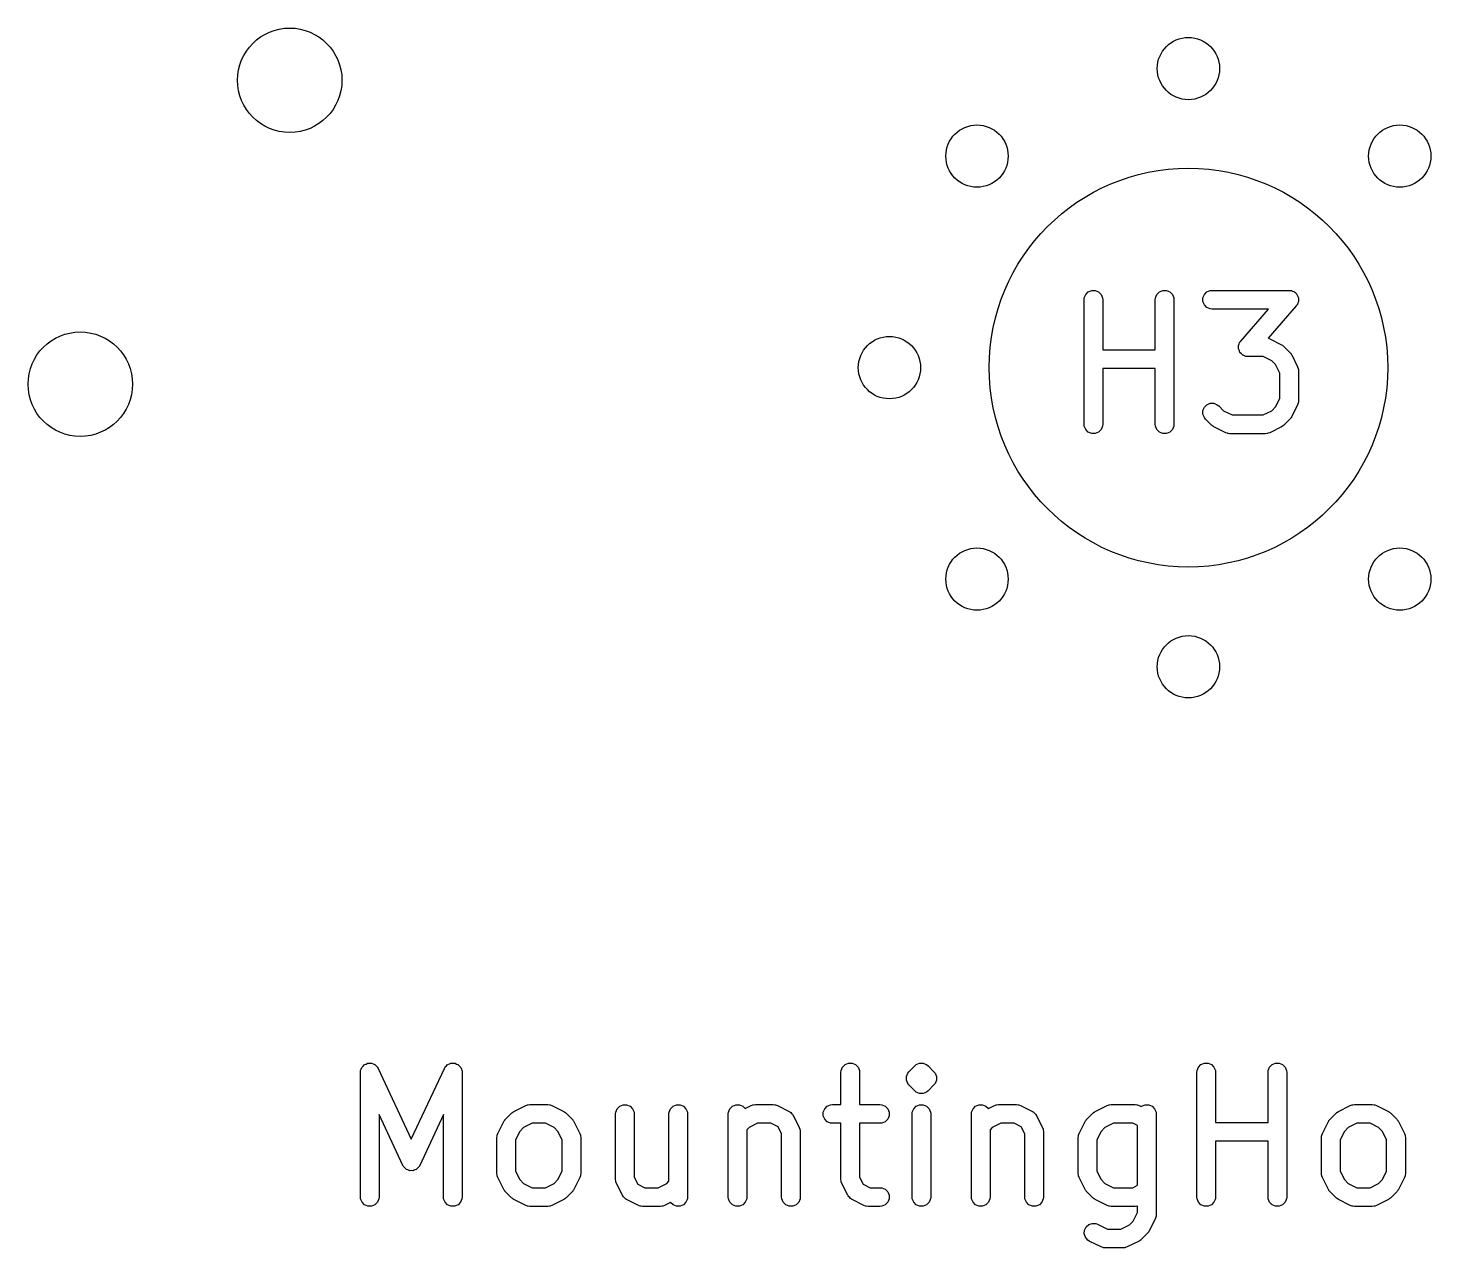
# Model space of a CAD drawing. Extents: x 2.68 to 10.38, y -4.66 to -2.29.
# Drawn here: x 8.964 to 9.4074, y -4.6482 to -4.2628 of the extents above; entities that cross this region are included whole.
import ezdxf

# ---------------------------------------------------------------- set-up
doc = ezdxf.new("R2010")
doc.units = 0
doc.header["$MEASUREMENT"] = 0
doc.layers.add('BLACK', color=7, linetype='CONTINUOUS')

msp = doc.modelspace()

# ---------------------------------------------------------------- linework, layer by layer
at = {"layer": 'BLACK', "linetype": 'CONTINUOUS'}
for p, q in [((9.29776, -4.34861), (9.29782, -4.34804)), ((9.29776, -4.38798), (9.29776, -4.34861)), ((9.29782, -4.34804), (9.29826, -4.34697)), ((9.29826, -4.34697), (9.29907, -4.34616)), ((9.29907, -4.34616), (9.30014, -4.34572)), ((9.30014, -4.34572), (9.30129, -4.34572)), ((9.30129, -4.34572), (9.30235, -4.34616)), ((9.30235, -4.34616), (9.30317, -4.34697)), ((9.30317, -4.34697), (9.30361, -4.34804)), ((9.30361, -4.34804), (9.30367, -4.34861)), ((9.30367, -4.34861), (9.30367, -4.36441)), ((9.32026, -4.34861), (9.32031, -4.34804)), ((9.32026, -4.36441), (9.32026, -4.34861)), ((9.32031, -4.34804), (9.32075, -4.34697)), ((9.32075, -4.34697), (9.32157, -4.34616)), ((9.32157, -4.34616), (9.32263, -4.34572)), ((9.32263, -4.34572), (9.32379, -4.34572)), ((9.32379, -4.34572), (9.32485, -4.34616)), ((9.32485, -4.34616), (9.32566, -4.34697)), ((9.32566, -4.34697), (9.32611, -4.34804)), ((9.32611, -4.34804), (9.32616, -4.34861)), ((9.32616, -4.34861), (9.32616, -4.38798)), ((9.33531, -4.34804), (9.33575, -4.34697)), ((9.33531, -4.34919), (9.33531, -4.34804)), ((9.33575, -4.35026), (9.33531, -4.34919)), ((9.33575, -4.34697), (9.33657, -4.34616)), ((9.33657, -4.34616), (9.33763, -4.34572)), ((9.33763, -4.34572), (9.33821, -4.34566)), ((9.33821, -4.34566), (9.36258, -4.34566)), ((9.36258, -4.34566), (9.36288, -4.34569)), ((9.36288, -4.34569), (9.36296, -4.34569)), ((9.36296, -4.34569), (9.36302, -4.34571)), ((9.36302, -4.34571), (9.36316, -4.34572)), ((9.36316, -4.34572), (9.3636, -4.3459)), ((9.3636, -4.3459), (9.36405, -4.34606)), ((9.36405, -4.34606), (9.36413, -4.34612)), ((9.36413, -4.34612), (9.36422, -4.34616)), ((9.36422, -4.34616), (9.36456, -4.3465)), ((9.36456, -4.3465), (9.36492, -4.34681)), ((9.36492, -4.34681), (9.36496, -4.3469)), ((9.36496, -4.3469), (9.36503, -4.34697)), ((9.36503, -4.34697), (9.36522, -4.34742)), ((9.36522, -4.34742), (9.36543, -4.34785)), ((9.36548, -4.34919), (9.36529, -4.34963)), ((9.36543, -4.34785), (9.36544, -4.34795)), ((9.36544, -4.34795), (9.36548, -4.34804)), ((9.36548, -4.34804), (9.36548, -4.34852)), ((9.36548, -4.34852), (9.36551, -4.349)), ((9.36551, -4.349), (9.36548, -4.34909)), ((9.36548, -4.34909), (9.36548, -4.34919)), ((9.33657, -4.35107), (9.33575, -4.35026)), ((9.33763, -4.35151), (9.33657, -4.35107)), ((9.33821, -4.35157), (9.33763, -4.35151)), ((9.35607, -4.35157), (9.33821, -4.35157)), ((9.34723, -4.36167), (9.35607, -4.35157)), ((9.3648, -4.35056), (9.35587, -4.36077)), ((9.36498, -4.35031), (9.3648, -4.35056)), ((9.36503, -4.35026), (9.36498, -4.35031)), ((9.36506, -4.3502), (9.36503, -4.35026)), ((9.36514, -4.35009), (9.36506, -4.3502)), ((9.36529, -4.34963), (9.36514, -4.35009)), ((9.34656, -4.36304), (9.34674, -4.36259)), ((9.34674, -4.36259), (9.3469, -4.36214)), ((9.3469, -4.36214), (9.34698, -4.36202)), ((9.34698, -4.36202), (9.347, -4.36197)), ((9.347, -4.36197), (9.34706, -4.36192)), ((9.34706, -4.36192), (9.34723, -4.36167)), ((9.35587, -4.36077), (9.3564, -4.36097)), ((9.3564, -4.36097), (9.36015, -4.36285)), ((9.30367, -4.36441), (9.32026, -4.36441)), ((9.34653, -4.36323), (9.34656, -4.36314)), ((9.34656, -4.36371), (9.34653, -4.36323)), ((9.34656, -4.36314), (9.34656, -4.36304)), ((9.34656, -4.36419), (9.34656, -4.36371)), ((9.3466, -4.36428), (9.34656, -4.36419)), ((9.34661, -4.36438), (9.3466, -4.36428)), ((9.34682, -4.36481), (9.34661, -4.36438)), ((9.347, -4.36525), (9.34682, -4.36481)), ((9.34707, -4.36532), (9.347, -4.36525)), ((9.34712, -4.36541), (9.34707, -4.36532)), ((9.34748, -4.36573), (9.34712, -4.36541)), ((9.34782, -4.36607), (9.34748, -4.36573)), ((9.34791, -4.36611), (9.34782, -4.36607)), ((9.34798, -4.36617), (9.34791, -4.36611)), ((9.34844, -4.36633), (9.34798, -4.36617)), ((9.34888, -4.36651), (9.34844, -4.36633)), ((9.34902, -4.36652), (9.34888, -4.36651)), ((9.34907, -4.36654), (9.34902, -4.36652)), ((9.34915, -4.36654), (9.34907, -4.36654)), ((9.34946, -4.36657), (9.34915, -4.36654)), ((9.35438, -4.36657), (9.34946, -4.36657)), ((9.35708, -4.36791), (9.35438, -4.36657)), ((9.36015, -4.36285), (9.3604, -4.363)), ((9.3604, -4.363), (9.36047, -4.36303)), ((9.36047, -4.36303), (9.36055, -4.3631)), ((9.36055, -4.3631), (9.36064, -4.36316)), ((9.36064, -4.36316), (9.36069, -4.36321)), ((9.36069, -4.36321), (9.36092, -4.3634)), ((9.36092, -4.3634), (9.36279, -4.36527)), ((9.36279, -4.36527), (9.36298, -4.3655)), ((9.36298, -4.3655), (9.36304, -4.36555)), ((9.36304, -4.36555), (9.36309, -4.36564)), ((9.36309, -4.36564), (9.36316, -4.36572)), ((9.36316, -4.36572), (9.36319, -4.36579)), ((9.36319, -4.36579), (9.36335, -4.36604)), ((9.36335, -4.36604), (9.36522, -4.36979)), ((9.32026, -4.37032), (9.30367, -4.37032)), ((9.30367, -4.37032), (9.30367, -4.38798)), ((9.32026, -4.38798), (9.32026, -4.37032)), ((9.35828, -4.36911), (9.35708, -4.36791)), ((9.35963, -4.37181), (9.35828, -4.36911)), ((9.36522, -4.36979), (9.36543, -4.37033)), ((9.36543, -4.37033), (9.36544, -4.37044)), ((9.36544, -4.37044), (9.36548, -4.37054)), ((9.36548, -4.37054), (9.36553, -4.37111)), ((9.36553, -4.37111), (9.36553, -4.38049)), ((9.35963, -4.37979), (9.35963, -4.37181)), ((9.35828, -4.38249), (9.35963, -4.37979)), ((9.33531, -4.38366), (9.33575, -4.38259)), ((9.33531, -4.38481), (9.33531, -4.38366)), ((9.33575, -4.38588), (9.33531, -4.38481)), ((9.33575, -4.38259), (9.33657, -4.38178)), ((9.33657, -4.38178), (9.33763, -4.38134)), ((9.33763, -4.38134), (9.33878, -4.38134)), ((9.33878, -4.38134), (9.33985, -4.38178)), ((9.33985, -4.38178), (9.3403, -4.38215)), ((9.3403, -4.38215), (9.34183, -4.38368)), ((9.34183, -4.38368), (9.34453, -4.38503)), ((9.35438, -4.38503), (9.35708, -4.38368)), ((9.35708, -4.38368), (9.35828, -4.38249)), ((9.36522, -4.38181), (9.36335, -4.38556)), ((9.36543, -4.38127), (9.36522, -4.38181)), ((9.36544, -4.38116), (9.36543, -4.38127)), ((9.36548, -4.38106), (9.36544, -4.38116)), ((9.36553, -4.38049), (9.36548, -4.38106)), ((9.29782, -4.38856), (9.29776, -4.38798)), ((9.29826, -4.38963), (9.29782, -4.38856)), ((9.30361, -4.38856), (9.30317, -4.38963)), ((9.30367, -4.38798), (9.30361, -4.38856)), ((9.32031, -4.38856), (9.32026, -4.38798)), ((9.32075, -4.38963), (9.32031, -4.38856)), ((9.32611, -4.38856), (9.32566, -4.38963)), ((9.32616, -4.38798), (9.32611, -4.38856)), ((9.33612, -4.38632), (9.33575, -4.38588)), ((9.33799, -4.3882), (9.33612, -4.38632)), ((9.33822, -4.38838), (9.33799, -4.3882)), ((9.33827, -4.38844), (9.33822, -4.38838)), ((9.33836, -4.3885), (9.33827, -4.38844)), ((9.33844, -4.38857), (9.33836, -4.3885)), ((9.33851, -4.3886), (9.33844, -4.38857)), ((9.33876, -4.38875), (9.33851, -4.3886)), ((9.34251, -4.39063), (9.33876, -4.38875)), ((9.34453, -4.38503), (9.35438, -4.38503)), ((9.36015, -4.38875), (9.3564, -4.39063)), ((9.3604, -4.3886), (9.36015, -4.38875)), ((9.36047, -4.38857), (9.3604, -4.3886)), ((9.36055, -4.3885), (9.36047, -4.38857)), ((9.36064, -4.38844), (9.36055, -4.3885)), ((9.36069, -4.38838), (9.36064, -4.38844)), ((9.36092, -4.3882), (9.36069, -4.38838)), ((9.36279, -4.38632), (9.36092, -4.3882)), ((9.36298, -4.3861), (9.36279, -4.38632)), ((9.36304, -4.38605), (9.36298, -4.3861)), ((9.36309, -4.38596), (9.36304, -4.38605)), ((9.36316, -4.38588), (9.36309, -4.38596)), ((9.36319, -4.3858), (9.36316, -4.38588)), ((9.36335, -4.38556), (9.36319, -4.3858)), ((9.29907, -4.39044), (9.29826, -4.38963)), ((9.30014, -4.39088), (9.29907, -4.39044)), ((9.30129, -4.39088), (9.30014, -4.39088)), ((9.30235, -4.39044), (9.30129, -4.39088)), ((9.30317, -4.38963), (9.30235, -4.39044)), ((9.32157, -4.39044), (9.32075, -4.38963)), ((9.32263, -4.39088), (9.32157, -4.39044)), ((9.32379, -4.39088), (9.32263, -4.39088)), ((9.32485, -4.39044), (9.32379, -4.39088)), ((9.32566, -4.38963), (9.32485, -4.39044)), ((9.34305, -4.39083), (9.34251, -4.39063)), ((9.34316, -4.39084), (9.34305, -4.39083)), ((9.34326, -4.39088), (9.34316, -4.39084)), ((9.34383, -4.39094), (9.34326, -4.39088)), ((9.35508, -4.39094), (9.34383, -4.39094)), ((9.35566, -4.39088), (9.35508, -4.39094)), ((9.35575, -4.39084), (9.35566, -4.39088)), ((9.35586, -4.39083), (9.35575, -4.39084)), ((9.3564, -4.39063), (9.35586, -4.39083)), ((9.06904, -4.59271), (9.06908, -4.59233)), ((9.06904, -4.63208), (9.06904, -4.59271)), ((9.06907, -4.59226), (9.06909, -4.59222)), ((9.06908, -4.59233), (9.06907, -4.59226)), ((9.06909, -4.59213), (9.06929, -4.59166)), ((9.06909, -4.59222), (9.06909, -4.59213)), ((9.06929, -4.59166), (9.06947, -4.59118)), ((9.06947, -4.59118), (9.06951, -4.59113)), ((9.06951, -4.59113), (9.06954, -4.59107)), ((9.06954, -4.59107), (9.0699, -4.59071)), ((9.0699, -4.59071), (9.07024, -4.59033)), ((9.07024, -4.59033), (9.0703, -4.5903)), ((9.0703, -4.5903), (9.07035, -4.59025)), ((9.07035, -4.59025), (9.07082, -4.59006)), ((9.07082, -4.59006), (9.07129, -4.58984)), ((9.07129, -4.58984), (9.07135, -4.58984)), ((9.07135, -4.58984), (9.07141, -4.58981)), ((9.07141, -4.58981), (9.07193, -4.58981)), ((9.07193, -4.58981), (9.07244, -4.58979)), ((9.07244, -4.58979), (9.0725, -4.58981)), ((9.0725, -4.58981), (9.07257, -4.58981)), ((9.07257, -4.58981), (9.07304, -4.59001)), ((9.07304, -4.59001), (9.07352, -4.59018)), ((9.07352, -4.59018), (9.07357, -4.59023)), ((9.07357, -4.59023), (9.07363, -4.59025)), ((9.07363, -4.59025), (9.07399, -4.59062)), ((9.07399, -4.59062), (9.07437, -4.59096)), ((9.07437, -4.59096), (9.07442, -4.59104)), ((9.07442, -4.59104), (9.07445, -4.59107)), ((9.07445, -4.59107), (9.07447, -4.59113)), ((9.07447, -4.59113), (9.07467, -4.59146)), ((9.07467, -4.59146), (9.08511, -4.61385)), ((9.08511, -4.61385), (9.09556, -4.59146)), ((9.09556, -4.59146), (9.09576, -4.59113)), ((9.09576, -4.59113), (9.09578, -4.59107)), ((9.09578, -4.59107), (9.09581, -4.59104)), ((9.09581, -4.59104), (9.09586, -4.59096)), ((9.09586, -4.59096), (9.09624, -4.59062)), ((9.09624, -4.59062), (9.0966, -4.59025)), ((9.0966, -4.59025), (9.09666, -4.59023)), ((9.09666, -4.59023), (9.09671, -4.59018)), ((9.09671, -4.59018), (9.09719, -4.59001)), ((9.09719, -4.59001), (9.09766, -4.58981)), ((9.09766, -4.58981), (9.09773, -4.58981)), ((9.09773, -4.58981), (9.09779, -4.58979)), ((9.09779, -4.58979), (9.0983, -4.58981)), ((9.0983, -4.58981), (9.09881, -4.58981)), ((9.09881, -4.58981), (9.09887, -4.58984)), ((9.09887, -4.58984), (9.09894, -4.58984)), ((9.09894, -4.58984), (9.09941, -4.59006)), ((9.09941, -4.59006), (9.09988, -4.59025)), ((9.09988, -4.59025), (9.09992, -4.5903)), ((9.09992, -4.5903), (9.09998, -4.59033)), ((9.09998, -4.59033), (9.10033, -4.59071)), ((9.10033, -4.59071), (9.10069, -4.59107)), ((9.10069, -4.59107), (9.10072, -4.59113)), ((9.10072, -4.59113), (9.10076, -4.59118)), ((9.10076, -4.59118), (9.10094, -4.59166)), ((9.10094, -4.59166), (9.10113, -4.59213)), ((9.10113, -4.59213), (9.10114, -4.59222)), ((9.10114, -4.59222), (9.10116, -4.59226)), ((9.10116, -4.59226), (9.10115, -4.59233)), ((9.10115, -4.59233), (9.10119, -4.59271)), ((9.10119, -4.59271), (9.10119, -4.63208)), ((9.22089, -4.59271), (9.22095, -4.59213)), ((9.22089, -4.60288), (9.22089, -4.59271)), ((9.22095, -4.59213), (9.22139, -4.59107)), ((9.22139, -4.59107), (9.22221, -4.59025)), ((9.22221, -4.59025), (9.22327, -4.58981)), ((9.22327, -4.58981), (9.22442, -4.58981)), ((9.22442, -4.58981), (9.22549, -4.59025)), ((9.22549, -4.59025), (9.2263, -4.59107)), ((9.2263, -4.59107), (9.22674, -4.59213)), ((9.22674, -4.59213), (9.2268, -4.59271)), ((9.2268, -4.59271), (9.2268, -4.60288)), ((9.24157, -4.59401), (9.24201, -4.59294)), ((9.24201, -4.59294), (9.24238, -4.5925)), ((9.24238, -4.5925), (9.24426, -4.59062)), ((9.24426, -4.59062), (9.2447, -4.59025)), ((9.2447, -4.59025), (9.24577, -4.58981)), ((9.24577, -4.58981), (9.24692, -4.58981)), ((9.24692, -4.58981), (9.24692, -4.58981)), ((9.24692, -4.58981), (9.24782, -4.59018)), ((9.24782, -4.59018), (9.24798, -4.59025)), ((9.24798, -4.59025), (9.24843, -4.59062)), ((9.24843, -4.59062), (9.25031, -4.5925)), ((9.25031, -4.5925), (9.25067, -4.59294)), ((9.25067, -4.59294), (9.25109, -4.59396)), ((9.33338, -4.59271), (9.33344, -4.59213)), ((9.33338, -4.63208), (9.33338, -4.59271)), ((9.33344, -4.59213), (9.33388, -4.59107)), ((9.33388, -4.59107), (9.33469, -4.59025)), ((9.33469, -4.59025), (9.33576, -4.58981)), ((9.33576, -4.58981), (9.33691, -4.58981)), ((9.33691, -4.58981), (9.33797, -4.59025)), ((9.33797, -4.59025), (9.33879, -4.59107)), ((9.33879, -4.59107), (9.33923, -4.59213)), ((9.33923, -4.59213), (9.33929, -4.59271)), ((9.33929, -4.59271), (9.33929, -4.6085)), ((9.35588, -4.59271), (9.35593, -4.59213)), ((9.35588, -4.6085), (9.35588, -4.59271)), ((9.35593, -4.59213), (9.35637, -4.59107)), ((9.35637, -4.59107), (9.35719, -4.59025)), ((9.35719, -4.59025), (9.35825, -4.58981)), ((9.35825, -4.58981), (9.35941, -4.58981)), ((9.35941, -4.58981), (9.36047, -4.59025)), ((9.36047, -4.59025), (9.36129, -4.59107)), ((9.36129, -4.59107), (9.36173, -4.59213)), ((9.36173, -4.59213), (9.36178, -4.59271)), ((9.36178, -4.59271), (9.36178, -4.63208)), ((9.24157, -4.59516), (9.24157, -4.59401)), ((9.24201, -4.59622), (9.24157, -4.59516)), ((9.24238, -4.59667), (9.24201, -4.59622)), ((9.24426, -4.59855), (9.24238, -4.59667)), ((9.25031, -4.59667), (9.24843, -4.59855)), ((9.25067, -4.59622), (9.25031, -4.59667)), ((9.25112, -4.59516), (9.25067, -4.59622)), ((9.25109, -4.59396), (9.25112, -4.59401)), ((9.25112, -4.59401), (9.25112, -4.59516)), ((9.2447, -4.59891), (9.24426, -4.59855)), ((9.24577, -4.59935), (9.2447, -4.59891)), ((9.24692, -4.59935), (9.24577, -4.59935)), ((9.24577, -4.59935), (9.24577, -4.59935)), ((9.24798, -4.59891), (9.24692, -4.59935)), ((9.24692, -4.59935), (9.24692, -4.59935)), ((9.24843, -4.59855), (9.24798, -4.59891)), ((9.08244, -4.62208), (9.07494, -4.60602)), ((9.07494, -4.60602), (9.07494, -4.63208)), ((9.09528, -4.60602), (9.08779, -4.62208)), ((9.09528, -4.63208), (9.09528, -4.60602)), ((9.1149, -4.60749), (9.11677, -4.60562)), ((9.11677, -4.60562), (9.117, -4.60543)), ((9.117, -4.60543), (9.11705, -4.60537)), ((9.11705, -4.60537), (9.11714, -4.60532)), ((9.11714, -4.60532), (9.11722, -4.60525)), ((9.11722, -4.60525), (9.11729, -4.60522)), ((9.11729, -4.60522), (9.11754, -4.60507)), ((9.11754, -4.60507), (9.12129, -4.60319)), ((9.12129, -4.60319), (9.12183, -4.60298)), ((9.12183, -4.60298), (9.12194, -4.60298)), ((9.12194, -4.60298), (9.12203, -4.60294)), ((9.12203, -4.60294), (9.12261, -4.60288)), ((9.12261, -4.60288), (9.12823, -4.60288)), ((9.12823, -4.60288), (9.12881, -4.60294)), ((9.12881, -4.60294), (9.12891, -4.60298)), ((9.12891, -4.60298), (9.12901, -4.60298)), ((9.12901, -4.60298), (9.12955, -4.60319)), ((9.12955, -4.60319), (9.1333, -4.60507)), ((9.1333, -4.60507), (9.13355, -4.60522)), ((9.13355, -4.60522), (9.13362, -4.60525)), ((9.13362, -4.60525), (9.1337, -4.60532)), ((9.1337, -4.60532), (9.13379, -4.60537)), ((9.13379, -4.60537), (9.13384, -4.60543)), ((9.13384, -4.60543), (9.13407, -4.60562)), ((9.13407, -4.60562), (9.13595, -4.60749)), ((9.14965, -4.60583), (9.14971, -4.60526)), ((9.14965, -4.62646), (9.14965, -4.60583)), ((9.14971, -4.60526), (9.15015, -4.60419)), ((9.15015, -4.60419), (9.15097, -4.60338)), ((9.15097, -4.60338), (9.15203, -4.60294)), ((9.15203, -4.60294), (9.15318, -4.60294)), ((9.15318, -4.60294), (9.15425, -4.60338)), ((9.15425, -4.60338), (9.15506, -4.60419)), ((9.15506, -4.60419), (9.1555, -4.60526)), ((9.1555, -4.60526), (9.15556, -4.60583)), ((9.15556, -4.60583), (9.15556, -4.62576)), ((9.16653, -4.60583), (9.16658, -4.60526)), ((9.16653, -4.62711), (9.16653, -4.60583)), ((9.16658, -4.60526), (9.16702, -4.60419)), ((9.16702, -4.60419), (9.16784, -4.60338)), ((9.16784, -4.60338), (9.1689, -4.60294)), ((9.1689, -4.60294), (9.17005, -4.60294)), ((9.17005, -4.60294), (9.17112, -4.60338)), ((9.17112, -4.60338), (9.17193, -4.60419)), ((9.17193, -4.60419), (9.17237, -4.60526)), ((9.17237, -4.60526), (9.17243, -4.60583)), ((9.17243, -4.60583), (9.17243, -4.63208)), ((9.18527, -4.60583), (9.18533, -4.60526)), ((9.18527, -4.63208), (9.18527, -4.60583)), ((9.18533, -4.60526), (9.18577, -4.60419)), ((9.18577, -4.60419), (9.18659, -4.60338)), ((9.18659, -4.60338), (9.18765, -4.60294)), ((9.18765, -4.60294), (9.1888, -4.60294)), ((9.1888, -4.60294), (9.18987, -4.60338)), ((9.18987, -4.60338), (9.19063, -4.60414)), ((9.19063, -4.60414), (9.19253, -4.60319)), ((9.19253, -4.60319), (9.19307, -4.60298)), ((9.19307, -4.60298), (9.19318, -4.60298)), ((9.19318, -4.60298), (9.19327, -4.60294)), ((9.19327, -4.60294), (9.19385, -4.60288)), ((9.19385, -4.60288), (9.19948, -4.60288)), ((9.19948, -4.60288), (9.20005, -4.60294)), ((9.20005, -4.60294), (9.20015, -4.60298)), ((9.20015, -4.60298), (9.20025, -4.60298)), ((9.20025, -4.60298), (9.2008, -4.60319)), ((9.2008, -4.60319), (9.20455, -4.60507)), ((9.20455, -4.60507), (9.20464, -4.60513)), ((9.20464, -4.60513), (9.20469, -4.60514)), ((9.20469, -4.60514), (9.20474, -4.60519)), ((9.20474, -4.60519), (9.20503, -4.60537)), ((9.20503, -4.60537), (9.20528, -4.60565)), ((9.20528, -4.60565), (9.20556, -4.6059)), ((9.20556, -4.6059), (9.20574, -4.60619)), ((9.20574, -4.60619), (9.20579, -4.60625)), ((9.20579, -4.60625), (9.2058, -4.60629)), ((9.2058, -4.60629), (9.20587, -4.60639)), ((9.20587, -4.60639), (9.20774, -4.61014)), ((9.21533, -4.60526), (9.21577, -4.60419)), ((9.21533, -4.60641), (9.21533, -4.60526)), ((9.21577, -4.60747), (9.21533, -4.60641)), ((9.21577, -4.60419), (9.21658, -4.60338)), ((9.21658, -4.60338), (9.21765, -4.60294)), ((9.21765, -4.60294), (9.21822, -4.60288)), ((9.21822, -4.60288), (9.22089, -4.60288)), ((9.2268, -4.60288), (9.23322, -4.60288)), ((9.23322, -4.60288), (9.2338, -4.60294)), ((9.2338, -4.60294), (9.23486, -4.60338)), ((9.23486, -4.60338), (9.23568, -4.60419)), ((9.23568, -4.60419), (9.23612, -4.60526)), ((9.23612, -4.60641), (9.23568, -4.60747)), ((9.23612, -4.60526), (9.23612, -4.60641)), ((9.24339, -4.60583), (9.24345, -4.60526)), ((9.24339, -4.63208), (9.24339, -4.60583)), ((9.24345, -4.60526), (9.24389, -4.60419)), ((9.24389, -4.60419), (9.2447, -4.60338)), ((9.2447, -4.60338), (9.24577, -4.60294)), ((9.24577, -4.60294), (9.24692, -4.60294)), ((9.24692, -4.60294), (9.24798, -4.60338)), ((9.24798, -4.60338), (9.2488, -4.60419)), ((9.2488, -4.60419), (9.24924, -4.60526)), ((9.24924, -4.60526), (9.2493, -4.60583)), ((9.2493, -4.60583), (9.2493, -4.63208)), ((9.26214, -4.60583), (9.2622, -4.60526)), ((9.26214, -4.63208), (9.26214, -4.60583)), ((9.2622, -4.60526), (9.26264, -4.60419)), ((9.26264, -4.60419), (9.26345, -4.60338)), ((9.26345, -4.60338), (9.26452, -4.60294)), ((9.26452, -4.60294), (9.26567, -4.60294)), ((9.26567, -4.60294), (9.26673, -4.60338)), ((9.26673, -4.60338), (9.2675, -4.60414)), ((9.2675, -4.60414), (9.2694, -4.60319)), ((9.2694, -4.60319), (9.26994, -4.60298)), ((9.26994, -4.60298), (9.27004, -4.60298)), ((9.27004, -4.60298), (9.27014, -4.60294)), ((9.27014, -4.60294), (9.27072, -4.60288)), ((9.27072, -4.60288), (9.27634, -4.60288)), ((9.27634, -4.60288), (9.27692, -4.60294)), ((9.27692, -4.60294), (9.27701, -4.60298)), ((9.27701, -4.60298), (9.27712, -4.60298)), ((9.27712, -4.60298), (9.27766, -4.60319)), ((9.27766, -4.60319), (9.28141, -4.60507)), ((9.28141, -4.60507), (9.28151, -4.60513)), ((9.28151, -4.60513), (9.28155, -4.60514)), ((9.28155, -4.60514), (9.28161, -4.60519)), ((9.28161, -4.60519), (9.2819, -4.60537)), ((9.2819, -4.60537), (9.28214, -4.60565)), ((9.28214, -4.60565), (9.28242, -4.6059)), ((9.28242, -4.6059), (9.28261, -4.60619)), ((9.28261, -4.60619), (9.28266, -4.60625)), ((9.28266, -4.60625), (9.28267, -4.60629)), ((9.28267, -4.60629), (9.28273, -4.60639)), ((9.28273, -4.60639), (9.28461, -4.61014)), ((9.29862, -4.60749), (9.3005, -4.60562)), ((9.3005, -4.60562), (9.30073, -4.60543)), ((9.30073, -4.60543), (9.30078, -4.60537)), ((9.30078, -4.60537), (9.30087, -4.60532)), ((9.30087, -4.60532), (9.30095, -4.60525)), ((9.30095, -4.60525), (9.30102, -4.60522)), ((9.30102, -4.60522), (9.30127, -4.60507)), ((9.30127, -4.60507), (9.30502, -4.60319)), ((9.30502, -4.60319), (9.30556, -4.60298)), ((9.30556, -4.60298), (9.30566, -4.60298)), ((9.30566, -4.60298), (9.30576, -4.60294)), ((9.30576, -4.60294), (9.30634, -4.60288)), ((9.30634, -4.60288), (9.31384, -4.60288)), ((9.31384, -4.60288), (9.31441, -4.60294)), ((9.31441, -4.60294), (9.31451, -4.60298)), ((9.31451, -4.60298), (9.31462, -4.60298)), ((9.31462, -4.60298), (9.31516, -4.60319)), ((9.31516, -4.60319), (9.31581, -4.60352)), ((9.31581, -4.60352), (9.31594, -4.60338)), ((9.31594, -4.60338), (9.31701, -4.60294)), ((9.31701, -4.60294), (9.31816, -4.60294)), ((9.31816, -4.60294), (9.31923, -4.60338)), ((9.31923, -4.60338), (9.32004, -4.60419)), ((9.32004, -4.60419), (9.32048, -4.60526)), ((9.32048, -4.60526), (9.32054, -4.60583)), ((9.32054, -4.60583), (9.32054, -4.6377)), ((9.37549, -4.60749), (9.37736, -4.60562)), ((9.37736, -4.60562), (9.37759, -4.60543)), ((9.37759, -4.60543), (9.37764, -4.60537)), ((9.37764, -4.60537), (9.37773, -4.60532)), ((9.37773, -4.60532), (9.37781, -4.60525)), ((9.37781, -4.60525), (9.37788, -4.60522)), ((9.37788, -4.60522), (9.37813, -4.60507)), ((9.37813, -4.60507), (9.38188, -4.60319)), ((9.38188, -4.60319), (9.38242, -4.60298)), ((9.38242, -4.60298), (9.38253, -4.60298)), ((9.38253, -4.60298), (9.38263, -4.60294)), ((9.38263, -4.60294), (9.3832, -4.60288)), ((9.3832, -4.60288), (9.38883, -4.60288)), ((9.38883, -4.60288), (9.3894, -4.60294)), ((9.3894, -4.60294), (9.3895, -4.60298)), ((9.3895, -4.60298), (9.38961, -4.60298)), ((9.38961, -4.60298), (9.39015, -4.60319)), ((9.39015, -4.60319), (9.3939, -4.60507)), ((9.3939, -4.60507), (9.39414, -4.60522)), ((9.39414, -4.60522), (9.39422, -4.60525)), ((9.39422, -4.60525), (9.3943, -4.60532)), ((9.3943, -4.60532), (9.39439, -4.60537)), ((9.39439, -4.60537), (9.39444, -4.60543)), ((9.39444, -4.60543), (9.39466, -4.60562)), ((9.39466, -4.60562), (9.39654, -4.60749)), ((9.11247, -4.61201), (9.11434, -4.60826)), ((9.11434, -4.60826), (9.1145, -4.60801)), ((9.1145, -4.60801), (9.11453, -4.60794)), ((9.11453, -4.60794), (9.1146, -4.60786)), ((9.1146, -4.60786), (9.11465, -4.60777)), ((9.11465, -4.60777), (9.11471, -4.60772)), ((9.11471, -4.60772), (9.1149, -4.60749)), ((9.12061, -4.61013), (9.11941, -4.61133)), ((9.12331, -4.60879), (9.12061, -4.61013)), ((9.12754, -4.60879), (9.12331, -4.60879)), ((9.13023, -4.61013), (9.12754, -4.60879)), ((9.13143, -4.61133), (9.13023, -4.61013)), ((9.13595, -4.60749), (9.13613, -4.60772)), ((9.13613, -4.60772), (9.13619, -4.60777)), ((9.13619, -4.60777), (9.13625, -4.60786)), ((9.13625, -4.60786), (9.13631, -4.60794)), ((9.13631, -4.60794), (9.13634, -4.60801)), ((9.13634, -4.60801), (9.1365, -4.60826)), ((9.1365, -4.60826), (9.13837, -4.61201)), ((9.19185, -4.61013), (9.19118, -4.61081)), ((9.19118, -4.61081), (9.19118, -4.63208)), ((9.19455, -4.60879), (9.19185, -4.61013)), ((9.19878, -4.60879), (9.19455, -4.60879)), ((9.20102, -4.60991), (9.19878, -4.60879)), ((9.20215, -4.61215), (9.20102, -4.60991)), ((9.20774, -4.61014), (9.20795, -4.61068)), ((9.20795, -4.61068), (9.20795, -4.61078)), ((9.20795, -4.61078), (9.208, -4.61088)), ((9.208, -4.61088), (9.20805, -4.61146)), ((9.21658, -4.60829), (9.21577, -4.60747)), ((9.21765, -4.60873), (9.21658, -4.60829)), ((9.21822, -4.60879), (9.21765, -4.60873)), ((9.22089, -4.60879), (9.21822, -4.60879)), ((9.22089, -4.62646), (9.22089, -4.60879)), ((9.23322, -4.60879), (9.2268, -4.60879)), ((9.2268, -4.60879), (9.2268, -4.62576)), ((9.2338, -4.60873), (9.23322, -4.60879)), ((9.23486, -4.60829), (9.2338, -4.60873)), ((9.23568, -4.60747), (9.23486, -4.60829)), ((9.26872, -4.61013), (9.26804, -4.61081)), ((9.26804, -4.61081), (9.26804, -4.63208)), ((9.27141, -4.60879), (9.26872, -4.61013)), ((9.27564, -4.60879), (9.27141, -4.60879)), ((9.27789, -4.60991), (9.27564, -4.60879)), ((9.27901, -4.61215), (9.27789, -4.60991)), ((9.28461, -4.61014), (9.28481, -4.61068)), ((9.28481, -4.61068), (9.28482, -4.61078)), ((9.28482, -4.61078), (9.28486, -4.61088)), ((9.28486, -4.61088), (9.28492, -4.61146)), ((9.2962, -4.61201), (9.29807, -4.60826)), ((9.29807, -4.60826), (9.29823, -4.60801)), ((9.29823, -4.60801), (9.29826, -4.60794)), ((9.29826, -4.60794), (9.29832, -4.60786)), ((9.29832, -4.60786), (9.29838, -4.60777)), ((9.29838, -4.60777), (9.29844, -4.60772)), ((9.29844, -4.60772), (9.29862, -4.60749)), ((9.30434, -4.61013), (9.30314, -4.61133)), ((9.30703, -4.60879), (9.30434, -4.61013)), ((9.31314, -4.60879), (9.30703, -4.60879)), ((9.31463, -4.60953), (9.31314, -4.60879)), ((9.31463, -4.62838), (9.31463, -4.60953)), ((9.33929, -4.6085), (9.35588, -4.6085)), ((9.37306, -4.61201), (9.37494, -4.60826)), ((9.37494, -4.60826), (9.37509, -4.60801)), ((9.37509, -4.60801), (9.37512, -4.60794)), ((9.37512, -4.60794), (9.37519, -4.60786)), ((9.37519, -4.60786), (9.37525, -4.60777)), ((9.37525, -4.60777), (9.3753, -4.60772)), ((9.3753, -4.60772), (9.37549, -4.60749)), ((9.3812, -4.61013), (9.38, -4.61133)), ((9.3839, -4.60879), (9.3812, -4.61013)), ((9.38813, -4.60879), (9.3839, -4.60879)), ((9.39083, -4.61013), (9.38813, -4.60879)), ((9.39202, -4.61133), (9.39083, -4.61013)), ((9.39654, -4.60749), (9.39672, -4.60772)), ((9.39672, -4.60772), (9.39678, -4.60777)), ((9.39678, -4.60777), (9.39684, -4.60786)), ((9.39684, -4.60786), (9.39691, -4.60794)), ((9.39691, -4.60794), (9.39694, -4.60801)), ((9.39694, -4.60801), (9.39709, -4.60826)), ((9.39709, -4.60826), (9.39897, -4.61201)), ((9.11216, -4.61333), (9.11221, -4.61276)), ((9.11216, -4.62458), (9.11216, -4.61333)), ((9.11221, -4.61276), (9.11226, -4.61266)), ((9.11226, -4.61255), (9.11247, -4.61201)), ((9.11226, -4.61266), (9.11226, -4.61255)), ((9.11941, -4.61133), (9.11806, -4.61403)), ((9.11806, -4.61403), (9.11806, -4.62388)), ((9.13278, -4.61403), (9.13143, -4.61133)), ((9.13278, -4.62388), (9.13278, -4.61403)), ((9.13837, -4.61201), (9.13858, -4.61255)), ((9.13858, -4.61255), (9.13859, -4.61266)), ((9.13859, -4.61266), (9.13863, -4.61276)), ((9.13863, -4.61276), (9.13869, -4.61333)), ((9.13869, -4.61333), (9.13869, -4.62458)), ((9.20215, -4.63208), (9.20215, -4.61215)), ((9.20805, -4.61146), (9.20805, -4.63208)), ((9.27901, -4.63208), (9.27901, -4.61215)), ((9.28492, -4.61146), (9.28492, -4.63208)), ((9.29588, -4.61333), (9.29594, -4.61276)), ((9.29588, -4.62458), (9.29588, -4.61333)), ((9.29594, -4.61276), (9.29598, -4.61266)), ((9.29598, -4.61266), (9.29599, -4.61255)), ((9.29599, -4.61255), (9.2962, -4.61201)), ((9.30314, -4.61133), (9.30179, -4.61403)), ((9.30179, -4.61403), (9.30179, -4.62388)), ((9.35588, -4.61441), (9.33929, -4.61441)), ((9.33929, -4.61441), (9.33929, -4.63208)), ((9.35588, -4.63208), (9.35588, -4.61441)), ((9.37275, -4.61333), (9.37281, -4.61276)), ((9.37275, -4.62458), (9.37275, -4.61333)), ((9.37281, -4.61276), (9.37285, -4.61266)), ((9.37285, -4.61266), (9.37286, -4.61255)), ((9.37286, -4.61255), (9.37306, -4.61201)), ((9.38, -4.61133), (9.37866, -4.61403)), ((9.37866, -4.61403), (9.37866, -4.62388)), ((9.39337, -4.61403), (9.39202, -4.61133)), ((9.39337, -4.62388), (9.39337, -4.61403)), ((9.39897, -4.61201), (9.39917, -4.61255)), ((9.39917, -4.61255), (9.39918, -4.61266)), ((9.39918, -4.61266), (9.39922, -4.61276)), ((9.39922, -4.61276), (9.39928, -4.61333)), ((9.39928, -4.61333), (9.39928, -4.62458)), ((9.08256, -4.62229), (9.08244, -4.62208)), ((9.08259, -4.62236), (9.08256, -4.62229)), ((9.08264, -4.62241), (9.08259, -4.62236)), ((9.08273, -4.62258), (9.08264, -4.62241)), ((9.08306, -4.62288), (9.08273, -4.62258)), ((9.08337, -4.62321), (9.08306, -4.62288)), ((9.08349, -4.62327), (9.08337, -4.62321)), ((9.08358, -4.62336), (9.08349, -4.62327)), ((9.084, -4.62351), (9.08358, -4.62336)), ((9.08441, -4.6237), (9.084, -4.62351)), ((9.08454, -4.6237), (9.08441, -4.6237)), ((9.08467, -4.62375), (9.08454, -4.6237)), ((9.08511, -4.62373), (9.08467, -4.62375)), ((9.08556, -4.62375), (9.08511, -4.62373)), ((9.08569, -4.6237), (9.08556, -4.62375)), ((9.08582, -4.6237), (9.08569, -4.6237)), ((9.08622, -4.62351), (9.08582, -4.6237)), ((9.08665, -4.62336), (9.08622, -4.62351)), ((9.08674, -4.62327), (9.08665, -4.62336)), ((9.08686, -4.62321), (9.08674, -4.62327)), ((9.08716, -4.62288), (9.08686, -4.62321)), ((9.0875, -4.62258), (9.08716, -4.62288)), ((9.08759, -4.62241), (9.0875, -4.62258)), ((9.08764, -4.62236), (9.08759, -4.62241)), ((9.08767, -4.62229), (9.08764, -4.62236)), ((9.08779, -4.62208), (9.08767, -4.62229)), ((9.11806, -4.62388), (9.11941, -4.62658)), ((9.13143, -4.62658), (9.13278, -4.62388)), ((9.30179, -4.62388), (9.30314, -4.62658)), ((9.37866, -4.62388), (9.38, -4.62658)), ((9.39202, -4.62658), (9.39337, -4.62388)), ((9.11221, -4.62516), (9.11216, -4.62458)), ((9.11226, -4.62525), (9.11221, -4.62516)), ((9.11226, -4.62536), (9.11226, -4.62525)), ((9.11247, -4.6259), (9.11226, -4.62536)), ((9.11434, -4.62965), (9.11247, -4.6259)), ((9.11941, -4.62658), (9.12061, -4.62778)), ((9.12061, -4.62778), (9.12331, -4.62913)), ((9.12754, -4.62913), (9.13023, -4.62778)), ((9.13023, -4.62778), (9.13143, -4.62658)), ((9.13837, -4.6259), (9.1365, -4.62965)), ((9.13858, -4.62536), (9.13837, -4.6259)), ((9.13859, -4.62525), (9.13858, -4.62536)), ((9.13863, -4.62516), (9.13859, -4.62525)), ((9.13869, -4.62458), (9.13863, -4.62516)), ((9.14971, -4.62703), (9.14965, -4.62646)), ((9.14975, -4.62713), (9.14971, -4.62703)), ((9.14976, -4.62724), (9.14975, -4.62713)), ((9.14996, -4.62778), (9.14976, -4.62724)), ((9.15184, -4.63153), (9.14996, -4.62778)), ((9.15556, -4.62576), (9.15668, -4.628)), ((9.15668, -4.628), (9.15893, -4.62913)), ((9.16316, -4.62913), (9.16585, -4.62778)), ((9.16585, -4.62778), (9.16653, -4.62711)), ((9.22095, -4.62703), (9.22089, -4.62646)), ((9.22099, -4.62713), (9.22095, -4.62703)), ((9.221, -4.62724), (9.22099, -4.62713)), ((9.22121, -4.62778), (9.221, -4.62724)), ((9.22308, -4.63153), (9.22121, -4.62778)), ((9.2268, -4.62576), (9.22792, -4.628)), ((9.22792, -4.628), (9.23017, -4.62913)), ((9.29594, -4.62516), (9.29588, -4.62458)), ((9.29598, -4.62525), (9.29594, -4.62516)), ((9.29599, -4.62536), (9.29598, -4.62525)), ((9.2962, -4.6259), (9.29599, -4.62536)), ((9.29807, -4.62965), (9.2962, -4.6259)), ((9.30314, -4.62658), (9.30434, -4.62778)), ((9.30434, -4.62778), (9.30703, -4.62913)), ((9.31314, -4.62913), (9.31463, -4.62838)), ((9.37281, -4.62516), (9.37275, -4.62458)), ((9.37285, -4.62525), (9.37281, -4.62516)), ((9.37286, -4.62536), (9.37285, -4.62525)), ((9.37306, -4.6259), (9.37286, -4.62536)), ((9.37494, -4.62965), (9.37306, -4.6259)), ((9.38, -4.62658), (9.3812, -4.62778)), ((9.3812, -4.62778), (9.3839, -4.62913)), ((9.38813, -4.62913), (9.39083, -4.62778)), ((9.39083, -4.62778), (9.39202, -4.62658)), ((9.39897, -4.6259), (9.39709, -4.62965)), ((9.39917, -4.62536), (9.39897, -4.6259)), ((9.39918, -4.62525), (9.39917, -4.62536)), ((9.39922, -4.62516), (9.39918, -4.62525)), ((9.39928, -4.62458), (9.39922, -4.62516)), ((9.06909, -4.63266), (9.06904, -4.63208)), ((9.06954, -4.63372), (9.06909, -4.63266)), ((9.07489, -4.63266), (9.07445, -4.63372)), ((9.07494, -4.63208), (9.07489, -4.63266)), ((9.09534, -4.63266), (9.09528, -4.63208)), ((9.09578, -4.63372), (9.09534, -4.63266)), ((9.10113, -4.63266), (9.10069, -4.63372)), ((9.10119, -4.63208), (9.10113, -4.63266)), ((9.1145, -4.6299), (9.11434, -4.62965)), ((9.11453, -4.62997), (9.1145, -4.6299)), ((9.1146, -4.63005), (9.11453, -4.62997)), ((9.11465, -4.63014), (9.1146, -4.63005)), ((9.11471, -4.63019), (9.11465, -4.63014)), ((9.1149, -4.63042), (9.11471, -4.63019)), ((9.11677, -4.63229), (9.1149, -4.63042)), ((9.117, -4.63248), (9.11677, -4.63229)), ((9.11705, -4.63254), (9.117, -4.63248)), ((9.11714, -4.63259), (9.11705, -4.63254)), ((9.11722, -4.63266), (9.11714, -4.63259)), ((9.11729, -4.63269), (9.11722, -4.63266)), ((9.11754, -4.63285), (9.11729, -4.63269)), ((9.12129, -4.63472), (9.11754, -4.63285)), ((9.12331, -4.62913), (9.12754, -4.62913)), ((9.1333, -4.63285), (9.12955, -4.63472)), ((9.13355, -4.63269), (9.1333, -4.63285)), ((9.13362, -4.63266), (9.13355, -4.63269)), ((9.1337, -4.63259), (9.13362, -4.63266)), ((9.13379, -4.63254), (9.1337, -4.63259)), ((9.13384, -4.63248), (9.13379, -4.63254)), ((9.13407, -4.63229), (9.13384, -4.63248)), ((9.13595, -4.63042), (9.13407, -4.63229)), ((9.13613, -4.63019), (9.13595, -4.63042)), ((9.13619, -4.63014), (9.13613, -4.63019)), ((9.13625, -4.63005), (9.13619, -4.63014)), ((9.13631, -4.62997), (9.13625, -4.63005)), ((9.13634, -4.6299), (9.13631, -4.62997)), ((9.1365, -4.62965), (9.13634, -4.6299)), ((9.1519, -4.63162), (9.15184, -4.63153)), ((9.15192, -4.63167), (9.1519, -4.63162)), ((9.15196, -4.63172), (9.15192, -4.63167)), ((9.15215, -4.63202), (9.15196, -4.63172)), ((9.15243, -4.63226), (9.15215, -4.63202)), ((9.15267, -4.63254), (9.15243, -4.63226)), ((9.15296, -4.63272), (9.15267, -4.63254)), ((9.15302, -4.63277), (9.15296, -4.63272)), ((9.15306, -4.63279), (9.15302, -4.63277)), ((9.15316, -4.63285), (9.15306, -4.63279)), ((9.15691, -4.63472), (9.15316, -4.63285)), ((9.15893, -4.62913), (9.16316, -4.62913)), ((9.17237, -4.63266), (9.17193, -4.63372)), ((9.17243, -4.63208), (9.17237, -4.63266)), ((9.18533, -4.63266), (9.18527, -4.63208)), ((9.18577, -4.63372), (9.18533, -4.63266)), ((9.19112, -4.63266), (9.19068, -4.63372)), ((9.19118, -4.63208), (9.19112, -4.63266)), ((9.2022, -4.63266), (9.20215, -4.63208)), ((9.20264, -4.63372), (9.2022, -4.63266)), ((9.208, -4.63266), (9.20755, -4.63372)), ((9.20805, -4.63208), (9.208, -4.63266)), ((9.22314, -4.63162), (9.22308, -4.63153)), ((9.22316, -4.63167), (9.22314, -4.63162)), ((9.22321, -4.63172), (9.22316, -4.63167)), ((9.22339, -4.63202), (9.22321, -4.63172)), ((9.22367, -4.63226), (9.22339, -4.63202)), ((9.22391, -4.63254), (9.22367, -4.63226)), ((9.2242, -4.63272), (9.22391, -4.63254)), ((9.22426, -4.63277), (9.2242, -4.63272)), ((9.2243, -4.63279), (9.22426, -4.63277)), ((9.2244, -4.63285), (9.2243, -4.63279)), ((9.22815, -4.63472), (9.2244, -4.63285)), ((9.23017, -4.62913), (9.23322, -4.62913)), ((9.23322, -4.62913), (9.2338, -4.62918)), ((9.2338, -4.62918), (9.23486, -4.62962)), ((9.23486, -4.62962), (9.23568, -4.63044)), ((9.23568, -4.63044), (9.23612, -4.6315)), ((9.23612, -4.63266), (9.23568, -4.63372)), ((9.23612, -4.6315), (9.23612, -4.63266)), ((9.24345, -4.63266), (9.24339, -4.63208)), ((9.24389, -4.63372), (9.24345, -4.63266)), ((9.24924, -4.63266), (9.2488, -4.63372)), ((9.2493, -4.63208), (9.24924, -4.63266)), ((9.2622, -4.63266), (9.26214, -4.63208)), ((9.26264, -4.63372), (9.2622, -4.63266)), ((9.26799, -4.63266), (9.26755, -4.63372)), ((9.26804, -4.63208), (9.26799, -4.63266)), ((9.27907, -4.63266), (9.27901, -4.63208)), ((9.27951, -4.63372), (9.27907, -4.63266)), ((9.28486, -4.63266), (9.28442, -4.63372)), ((9.28492, -4.63208), (9.28486, -4.63266)), ((9.29823, -4.6299), (9.29807, -4.62965)), ((9.29826, -4.62997), (9.29823, -4.6299)), ((9.29832, -4.63005), (9.29826, -4.62997)), ((9.29838, -4.63014), (9.29832, -4.63005)), ((9.29844, -4.63019), (9.29838, -4.63014)), ((9.29862, -4.63042), (9.29844, -4.63019)), ((9.3005, -4.63229), (9.29862, -4.63042)), ((9.30073, -4.63248), (9.3005, -4.63229)), ((9.30078, -4.63254), (9.30073, -4.63248)), ((9.30087, -4.63259), (9.30078, -4.63254)), ((9.30095, -4.63266), (9.30087, -4.63259)), ((9.30102, -4.63269), (9.30095, -4.63266)), ((9.30127, -4.63285), (9.30102, -4.63269)), ((9.30502, -4.63472), (9.30127, -4.63285)), ((9.30703, -4.62913), (9.31314, -4.62913)), ((9.33344, -4.63266), (9.33338, -4.63208)), ((9.33388, -4.63372), (9.33344, -4.63266)), ((9.33923, -4.63266), (9.33879, -4.63372)), ((9.33929, -4.63208), (9.33923, -4.63266)), ((9.35593, -4.63266), (9.35588, -4.63208)), ((9.35637, -4.63372), (9.35593, -4.63266)), ((9.36173, -4.63266), (9.36129, -4.63372)), ((9.36178, -4.63208), (9.36173, -4.63266)), ((9.37509, -4.6299), (9.37494, -4.62965)), ((9.37512, -4.62997), (9.37509, -4.6299)), ((9.37519, -4.63005), (9.37512, -4.62997)), ((9.37525, -4.63014), (9.37519, -4.63005)), ((9.3753, -4.63019), (9.37525, -4.63014)), ((9.37549, -4.63042), (9.3753, -4.63019)), ((9.37736, -4.63229), (9.37549, -4.63042)), ((9.37759, -4.63248), (9.37736, -4.63229)), ((9.37764, -4.63254), (9.37759, -4.63248)), ((9.37773, -4.63259), (9.37764, -4.63254)), ((9.37781, -4.63266), (9.37773, -4.63259)), ((9.37788, -4.63269), (9.37781, -4.63266)), ((9.37813, -4.63285), (9.37788, -4.63269)), ((9.38188, -4.63472), (9.37813, -4.63285)), ((9.3839, -4.62913), (9.38813, -4.62913)), ((9.3939, -4.63285), (9.39015, -4.63472)), ((9.39414, -4.63269), (9.3939, -4.63285)), ((9.39422, -4.63266), (9.39414, -4.63269)), ((9.3943, -4.63259), (9.39422, -4.63266)), ((9.39439, -4.63254), (9.3943, -4.63259)), ((9.39444, -4.63248), (9.39439, -4.63254)), ((9.39466, -4.63229), (9.39444, -4.63248)), ((9.39654, -4.63042), (9.39466, -4.63229)), ((9.39672, -4.63019), (9.39654, -4.63042)), ((9.39678, -4.63014), (9.39672, -4.63019)), ((9.39684, -4.63005), (9.39678, -4.63014)), ((9.39691, -4.62997), (9.39684, -4.63005)), ((9.39694, -4.6299), (9.39691, -4.62997)), ((9.39709, -4.62965), (9.39694, -4.6299)), ((9.07035, -4.63453), (9.06954, -4.63372)), ((9.07141, -4.63498), (9.07035, -4.63453)), ((9.07257, -4.63498), (9.07141, -4.63498)), ((9.07363, -4.63453), (9.07257, -4.63498)), ((9.07445, -4.63372), (9.07363, -4.63453)), ((9.0966, -4.63453), (9.09578, -4.63372)), ((9.09766, -4.63498), (9.0966, -4.63453)), ((9.09881, -4.63498), (9.09766, -4.63498)), ((9.09988, -4.63453), (9.09881, -4.63498)), ((9.10069, -4.63372), (9.09988, -4.63453)), ((9.12183, -4.63493), (9.12129, -4.63472)), ((9.12194, -4.63493), (9.12183, -4.63493)), ((9.12203, -4.63498), (9.12194, -4.63493)), ((9.12261, -4.63503), (9.12203, -4.63498)), ((9.12823, -4.63503), (9.12261, -4.63503)), ((9.12881, -4.63498), (9.12823, -4.63503)), ((9.12891, -4.63493), (9.12881, -4.63498)), ((9.12901, -4.63493), (9.12891, -4.63493)), ((9.12955, -4.63472), (9.12901, -4.63493)), ((9.15745, -4.63493), (9.15691, -4.63472)), ((9.15756, -4.63493), (9.15745, -4.63493)), ((9.15765, -4.63498), (9.15756, -4.63493)), ((9.15823, -4.63503), (9.15765, -4.63498)), ((9.16385, -4.63503), (9.15823, -4.63503)), ((9.16443, -4.63498), (9.16385, -4.63503)), ((9.16453, -4.63493), (9.16443, -4.63498)), ((9.16463, -4.63493), (9.16453, -4.63493)), ((9.16517, -4.63472), (9.16463, -4.63493)), ((9.16707, -4.63377), (9.16517, -4.63472)), ((9.16784, -4.63453), (9.16707, -4.63377)), ((9.1689, -4.63498), (9.16784, -4.63453)), ((9.17005, -4.63498), (9.1689, -4.63498)), ((9.17112, -4.63453), (9.17005, -4.63498)), ((9.17193, -4.63372), (9.17112, -4.63453)), ((9.18659, -4.63453), (9.18577, -4.63372)), ((9.18765, -4.63498), (9.18659, -4.63453)), ((9.1888, -4.63498), (9.18765, -4.63498)), ((9.18987, -4.63453), (9.1888, -4.63498)), ((9.19068, -4.63372), (9.18987, -4.63453)), ((9.20346, -4.63453), (9.20264, -4.63372)), ((9.20452, -4.63498), (9.20346, -4.63453)), ((9.20568, -4.63498), (9.20452, -4.63498)), ((9.20674, -4.63453), (9.20568, -4.63498)), ((9.20755, -4.63372), (9.20674, -4.63453)), ((9.22869, -4.63493), (9.22815, -4.63472)), ((9.2288, -4.63493), (9.22869, -4.63493)), ((9.2289, -4.63498), (9.2288, -4.63493)), ((9.22947, -4.63503), (9.2289, -4.63498)), ((9.23322, -4.63503), (9.22947, -4.63503)), ((9.2338, -4.63498), (9.23322, -4.63503)), ((9.23486, -4.63453), (9.2338, -4.63498)), ((9.23568, -4.63372), (9.23486, -4.63453)), ((9.2447, -4.63453), (9.24389, -4.63372)), ((9.24577, -4.63498), (9.2447, -4.63453)), ((9.24692, -4.63498), (9.24577, -4.63498)), ((9.24798, -4.63453), (9.24692, -4.63498)), ((9.2488, -4.63372), (9.24798, -4.63453)), ((9.26345, -4.63453), (9.26264, -4.63372)), ((9.26452, -4.63498), (9.26345, -4.63453)), ((9.26567, -4.63498), (9.26452, -4.63498)), ((9.26673, -4.63453), (9.26567, -4.63498)), ((9.26755, -4.63372), (9.26673, -4.63453)), ((9.28032, -4.63453), (9.27951, -4.63372)), ((9.28139, -4.63498), (9.28032, -4.63453)), ((9.28254, -4.63498), (9.28139, -4.63498)), ((9.28361, -4.63453), (9.28254, -4.63498)), ((9.28442, -4.63372), (9.28361, -4.63453)), ((9.30556, -4.63493), (9.30502, -4.63472)), ((9.30566, -4.63493), (9.30556, -4.63493)), ((9.30576, -4.63498), (9.30566, -4.63493)), ((9.30634, -4.63503), (9.30576, -4.63498)), ((9.31384, -4.63503), (9.30634, -4.63503)), ((9.31328, -4.6397), (9.31463, -4.63701)), ((9.31441, -4.63498), (9.31384, -4.63503)), ((9.31451, -4.63493), (9.31441, -4.63498)), ((9.31462, -4.63493), (9.31451, -4.63493)), ((9.31463, -4.63492), (9.31462, -4.63493)), ((9.31463, -4.63701), (9.31463, -4.63492)), ((9.33469, -4.63453), (9.33388, -4.63372)), ((9.33576, -4.63498), (9.33469, -4.63453)), ((9.33691, -4.63498), (9.33576, -4.63498)), ((9.33797, -4.63453), (9.33691, -4.63498)), ((9.33879, -4.63372), (9.33797, -4.63453)), ((9.35719, -4.63453), (9.35637, -4.63372)), ((9.35825, -4.63498), (9.35719, -4.63453)), ((9.35941, -4.63498), (9.35825, -4.63498)), ((9.36047, -4.63453), (9.35941, -4.63498)), ((9.36129, -4.63372), (9.36047, -4.63453)), ((9.38242, -4.63493), (9.38188, -4.63472)), ((9.38253, -4.63493), (9.38242, -4.63493)), ((9.38263, -4.63498), (9.38253, -4.63493)), ((9.3832, -4.63503), (9.38263, -4.63498)), ((9.38883, -4.63503), (9.3832, -4.63503)), ((9.3894, -4.63498), (9.38883, -4.63503)), ((9.3895, -4.63493), (9.3894, -4.63498)), ((9.38961, -4.63493), (9.3895, -4.63493)), ((9.39015, -4.63472), (9.38961, -4.63493)), ((9.29786, -4.64255), (9.29838, -4.64152)), ((9.29838, -4.64152), (9.29925, -4.64076)), ((9.29925, -4.64076), (9.30034, -4.6404)), ((9.30034, -4.6404), (9.30149, -4.64048)), ((9.30149, -4.64048), (9.30203, -4.64069)), ((9.30203, -4.64069), (9.30516, -4.64225)), ((9.30939, -4.64225), (9.31209, -4.6409)), ((9.31209, -4.6409), (9.31328, -4.6397)), ((9.32023, -4.63902), (9.31835, -4.64277)), ((9.32043, -4.63848), (9.32023, -4.63902)), ((9.32044, -4.63838), (9.32043, -4.63848)), ((9.32048, -4.63828), (9.32044, -4.63838)), ((9.32054, -4.6377), (9.32048, -4.63828)), ((9.29778, -4.6437), (9.29786, -4.64255)), ((9.29815, -4.64479), (9.29778, -4.6437)), ((9.2989, -4.64566), (9.29815, -4.64479)), ((9.29939, -4.64597), (9.2989, -4.64566)), ((9.30314, -4.64784), (9.29939, -4.64597)), ((9.30516, -4.64225), (9.30939, -4.64225)), ((9.31516, -4.64597), (9.31141, -4.64784)), ((9.3154, -4.64581), (9.31516, -4.64597)), ((9.31548, -4.64578), (9.3154, -4.64581)), ((9.31556, -4.64572), (9.31548, -4.64578)), ((9.31565, -4.64566), (9.31556, -4.64572)), ((9.3157, -4.6456), (9.31565, -4.64566)), ((9.31592, -4.64542), (9.3157, -4.6456)), ((9.3178, -4.64354), (9.31592, -4.64542)), ((9.31798, -4.64331), (9.3178, -4.64354)), ((9.31804, -4.64326), (9.31798, -4.64331)), ((9.3181, -4.64317), (9.31804, -4.64326)), ((9.31817, -4.64309), (9.3181, -4.64317)), ((9.3182, -4.64302), (9.31817, -4.64309)), ((9.31835, -4.64277), (9.3182, -4.64302)), ((9.30368, -4.64805), (9.30314, -4.64784)), ((9.30379, -4.64806), (9.30368, -4.64805)), ((9.30389, -4.6481), (9.30379, -4.64806)), ((9.30446, -4.64816), (9.30389, -4.6481)), ((9.31009, -4.64816), (9.30446, -4.64816)), ((9.31066, -4.6481), (9.31009, -4.64816)), ((9.31076, -4.64806), (9.31066, -4.6481)), ((9.31087, -4.64805), (9.31076, -4.64806)), ((9.31141, -4.64784), (9.31087, -4.64805))]:
    msp.add_line(p, q, dxfattribs=at)
at = {"layer": 'BLACK'}
for centre, radius in [((9.0467, -4.27931), 0.0165), ((9.33071, -4.27559), 0.00984), ((9.2639, -4.30327), 0.00984), ((9.39752, -4.30327), 0.00984), ((9.33071, -4.37008), 0.06299), ((8.9805, -4.37531), 0.0165), ((9.23622, -4.37008), 0.00984), ((9.2639, -4.43689), 0.00984), ((9.39752, -4.43689), 0.00984), ((9.33071, -4.46457), 0.00984)]:
    msp.add_circle(centre, radius, dxfattribs=at)

doc.saveas('drawing.dxf')
